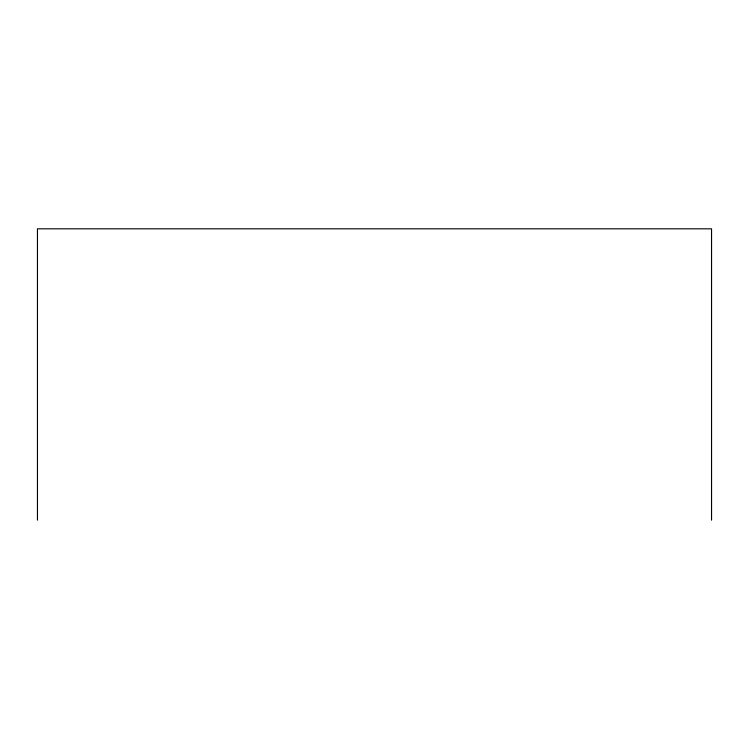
<?xml version="1.0" encoding="UTF-8"?>
<svg xmlns="http://www.w3.org/2000/svg" width="749" height="749" viewBox="0 0 749 749"><rect width="100%" height="100%" fill="white"/><g stroke="black" fill="none" stroke-linecap="round" stroke-linejoin="round"><path stroke-width="1.12" d="M711.55 520.181L711.55 228.82L37.45 228.82L37.45 520.181"/></g></svg>
